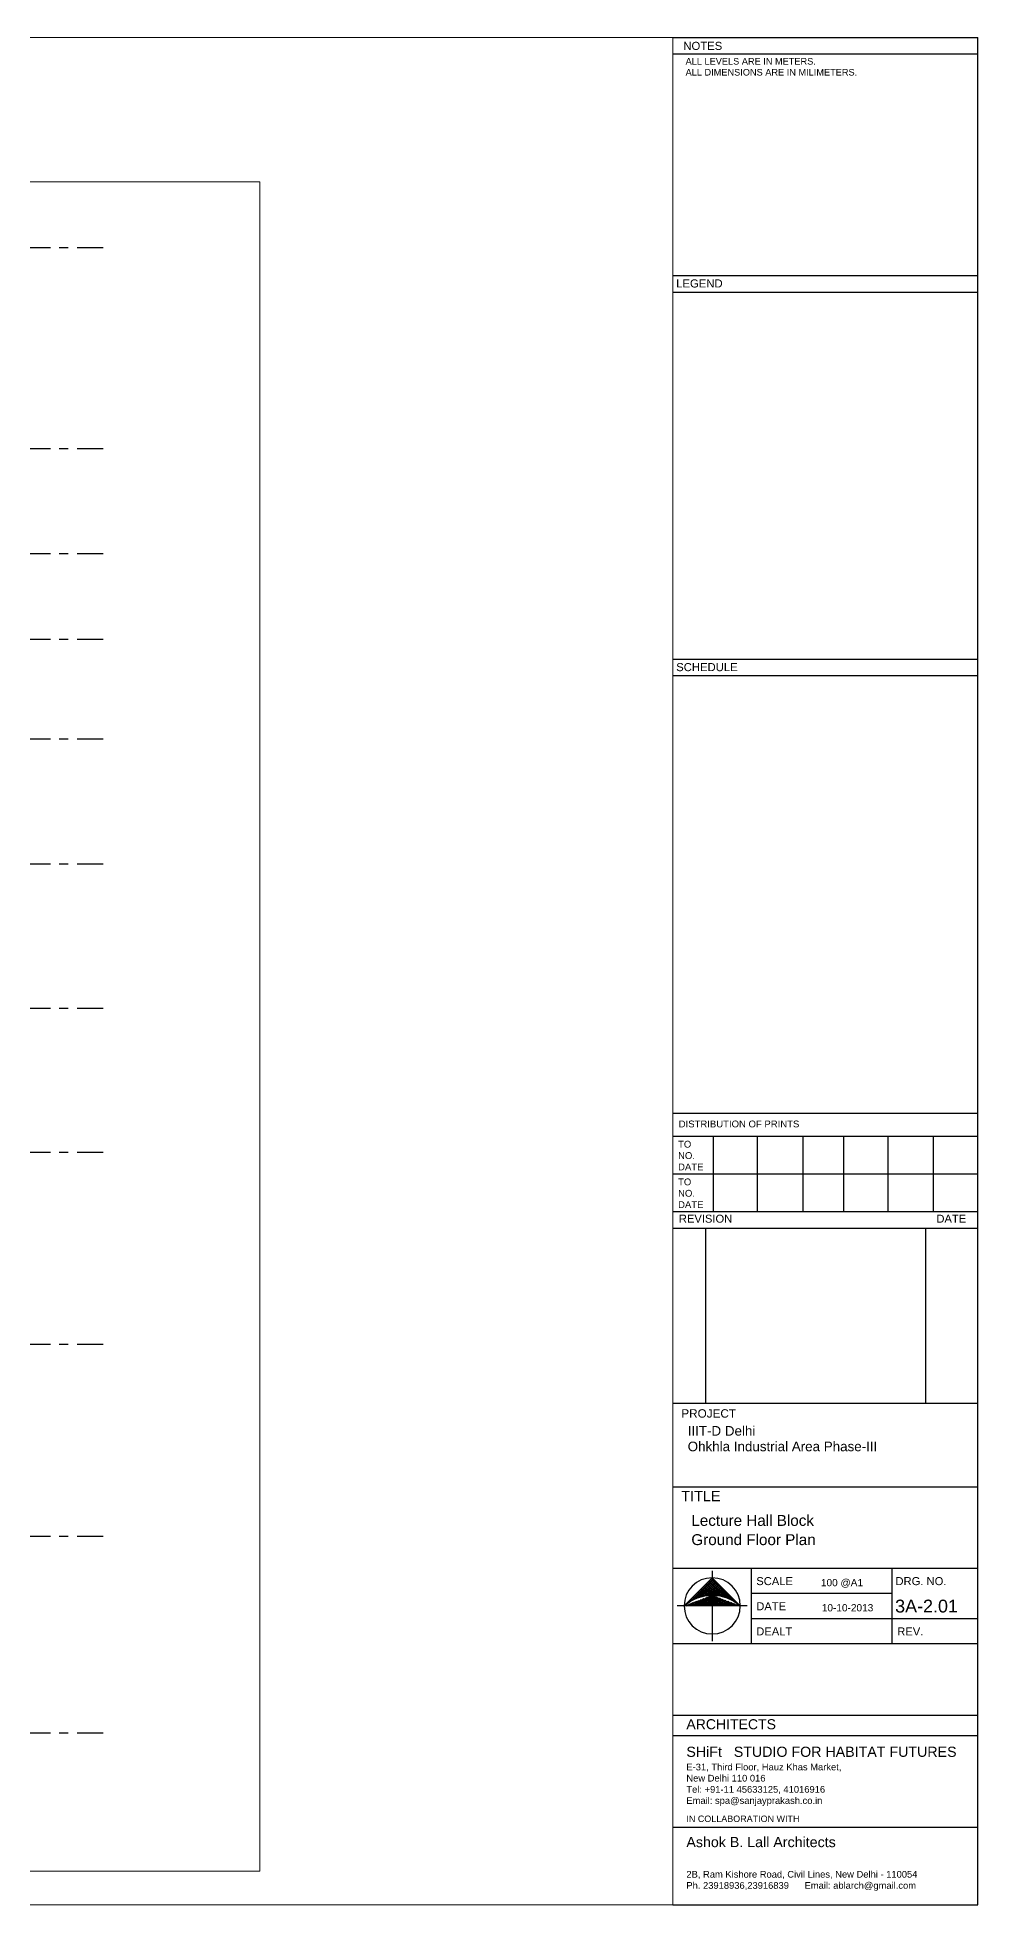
# Model space of a CAD drawing. Header units: millimetres. Extents: x 235412 to 469227, y 103223 to 235913.
# Drawn here: x 276905 to 297973, y 194099 to 235913 of the extents above; entities that cross this region are included whole.
import ezdxf
from ezdxf.enums import TextEntityAlignment as Align

# ---------------------------------------------------------------- set-up
doc = ezdxf.new("R2010")
doc.units = ezdxf.units.MM
doc.header["$MEASUREMENT"] = 0
doc.linetypes.add('CENTER', pattern=[2, 1.25, -0.25, 0.25, -0.25])
doc.layers.add('A-Anno-Grid Lines', color=162, linetype='Continuous')
doc.layers.add('A-Wall Patt', color=8, linetype='Continuous')
for name, color, linetype, lineweight in [('Ann_TitleBlock 2', 5, 'Continuous', 25), ('Anno_Tittleblock', 5, 'Continuous', 13), ('dim', 251, 'Continuous', 5)]:
    doc.layers.add(name, color=color, linetype=linetype, lineweight=lineweight)
doc.styles.get("Standard").update_dxf_attribs({"font": 'trebuc.ttf'})
doc.styles.add('TITLE', font='swissel.ttf', dxfattribs={"height": 4.3})

# ---------------------------------------------------------------- blocks, each defined once
blk = doc.blocks.new('IIITD WD A1- L Format Library')
at = {"layer": 'A-Wall Patt'}
h = blk.add_hatch(dxfattribs=at)
h.set_pattern_fill('ANSI37', color=256, scale=3.12893, angle=-90, style=0)
h.set_pattern_definition([(315, (787.2798, 94.2132), (0.276561, 0.276561), []), (45, (787.2798, 94.2132), (-0.276561, 0.276561), [])])
edge = h.paths.add_edge_path()
edge.add_ellipse((787.28, 75.6), major_axis=(0, -13.19), ratio=0.999632, start_angle=138.45414, end_angle=180, ccw=False)
edge.add_line((796.02, 85.47), (787.28, 94.21))
edge.add_line((787.28, 94.21), (778.54, 85.47))
edge.add_ellipse((787.28, 75.6), major_axis=(0, -13.19), ratio=0.999632, start_angle=180, end_angle=221.54586, ccw=False)
for p, q in [((775, 573.91), (870, 573.91)), ((775, 573.91), (870, 573.91)), ((870, -7.57), (870, 573.91)), ((775, 568.74), (870, 568.74)), ((775, 499.74), (870, 499.74)), ((775, 494.57), (870, 494.57)), ((775, 380.26), (870, 380.26)), ((870, 375.1), (775, 375.1)), ((775, 238.91), (870, 238.91)), ((775, 231.77), (870, 231.77)), ((787.59, 231.77), (787.59, 208.27)), ((801.33, 231.77), (801.33, 208.27)), ((815.48, 231.77), (815.48, 208.27)), ((828.23, 231.77), (828.23, 208.27)), ((841.98, 231.77), (841.98, 208.27)), ((856.12, 231.77), (856.12, 208.27)), ((775, 220.02), (870, 220.02)), ((775, 208.27), (870, 208.27)), ((775, 208.27), (840.13, 208.27)), ((775, 203.05), (870, 203.05)), ((785.25, 203.05), (785.25, 148.57)), ((853.73, 203.05), (853.73, 148.57)), ((775, 148.57), (870, 148.57)), ((775, 122.55), (870, 122.55)), ((775, 97.24), (870, 97.24)), ((775, 97.24), (870, 97.24)), ((787.28, 94.21), (778.54, 85.47)), ((787.28, 96.4), (787.28, 94.21)), ((796.02, 85.47), (787.28, 94.21)), ((799.51, 73.74), (799.51, 97.24)), ((843.37, 73.74), (843.37, 97.24)), ((787.28, 88.78), (787.28, 74.53)), ((799.51, 89.41), (843.37, 89.41)), ((798.21, 85.47), (776.35, 85.47)), ((799.51, 81.57), (843.37, 81.57)), ((843.37, 81.57), (870, 81.57)), ((775, 73.74), (846.02, 73.74)), ((775, 73.74), (870, 73.74)), ((775, 51.39), (870, 51.39)), ((775, 45.13), (870, 45.13)), ((775, 16.54), (870, 16.54)), ((775, -7.57), (870, -7.57))]:
    blk.add_line(p, q)
at = {"extrusion": (0, 0, -1)}
for centre, major_axis, start_param, end_param in [((787.28, 85.47), (0, -8.75), -1.570796, 4.712389), ((787.28, 75.6), (0, -13.19), 2.416481, 3.866705)]:
    blk.add_ellipse(centre, major_axis=major_axis, ratio=0.999632, start_param=start_param, end_param=end_param, dxfattribs=at)
at = {"layer": 'Anno_Tittleblock', "color": 5}
blk.add_lwpolyline([(0, -7.57), (775, -7.57), (775, 573.91), (0, 573.91)], close=True, dxfattribs=at)
at = {"style": 'TITLE'}
for s, height, p in [('PROJECT', 2.611, (777.68, 144.09)), ('TITLE', 3.207, (777.68, 118.06))]:
    blk.add_text(s, height=height, dxfattribs=at).set_placement(p)
at = {"attachment_point": 1}
for s, insert, char_height in [('{\\fSwis721 LtEx BT|b0|i0|c0|p34;NOTES}', (778.3, 572.51), 2.5175), ('{\\fSwis721 LtEx BT|b0|i0|c0|p34;LEGEND}', (776.07, 498.53), 2.5175), ('{\\fSwis721 LtEx BT|b0|i0|c0|p34;SCHEDULE }', (776.07, 379.06), 2.5175), ('{\\fSwis721 LtEx BT|b0|i0|c0|p34;DISTRIBUTION OF PRINTS}', (776.85, 236.6), 2.1241), ('{\\fSwis721 LtEx BT|b0|i0|c0|p34;TO\\PNO.\\PDATE}', (776.65, 230.3), 2.1241), ('{\\fSwis721 LtEx BT|b0|i0|c0|p34;TO\\PNO.\\PDATE}', (776.65, 218.56), 2.1241), ('{\\fSwis721 LtEx BT|b0|i0|c0|p34;REVISION}', (776.9, 207.29), 2.4923), ('{\\fSwis721 LtEx BT|b0|i0|c0|p34;DATE}', (857.14, 207.29), 2.4923), ('{\\fSwis721 LtEx BT|b0|i0|c0|p34;SCALE}', (801.02, 94.43), 2.4923), ('{\\fSwis721 LtEx BT|b0|i0|c0|p34;DRG. NO.}', (844.38, 94.43), 2.5), ('{\\fSwis721 LtEx BT|b0|i0|c0|p34;DATE}', (801.02, 86.6), 2.4923), ('{\\fSwis721 LtEx BT|b0|i0|c0|p34;DEALT}', (801.02, 78.77), 2.4923), ('{\\fSwis721 LtEx BT|b0|i0|c0|p34;REV.}', (844.95, 78.77), 2.4923), ('{\\fSwis721 LtEx BT|b0|i0|c0|p34;\\H1.5645x;ARCHITECTS\\H0.6392x;\\P\\H0.99998x;\\P\\H1.586x;SHiFt   STUDIO FOR HABITAT FUTURES\\P\\H0.65838x;E-31, Third Floor, Hauz Khas Market, \\PNew Delhi 110 016\\PTel: +91-11 45633125, 41016916\\PEmail: spa@sanjayprakash.co.in}', (779.24, 50.18), 2), ('{\\fSwis721 LtEx BT|b0|i0|c0|p34;IN COLLABORATION WITH\\P\\P\\H1.586x;Ashok B. Lall Architects\\P\\P\\H0.6584x;2B, Ram Kishore Road, Civil Lines, New Delhi - 110054\\PPh. 23918936,23916839      Email: ablarch@gmail.com}', (779.24, 20.18), 2)]:
    blk.add_mtext(s, dxfattribs=dict(at, insert=insert, char_height=char_height))
at = {"insert": (779, 567.48), "char_height": 2.05, "width": 64.2608, "attachment_point": 1, "style": 'TITLE'}
blk.add_mtext('{\\fSwis721 Ex BT|b0|i0|c0|p34;ALL LEVELS ARE IN METERS.\\PALL DIMENSIONS ARE IN MILIMETERS.}', dxfattribs=at)
at = {"style": 'TITLE'}
for tag, p, height in [('PROJECT NAME 1', (779.17, 137.4), 2.98), ('PROJECT NAME 2', (779.17, 132.23), 2.98), ('PROJECT_NAME_3', (779.17, 127.37), 2.98), ('1:100@A1', (818.06, 91.92), 2.25), ('A-2.03', (844.81, 84.28), 4), ('03.04.11', (821.96, 84.64), 2.25), ('AC', (827.5, 76.14), 2.25), ('A', (858.85, 75.94), 3.66)]:
    blk.add_attdef(tag, p, '', height=height, dxfattribs=at)
for p in [(780.3, 113.01), (780.3, 106.37)]:
    blk.add_attdef('FIRST FLOOR PLAN', text='', height=3.39, dxfattribs=at).set_placement(p, align=Align.TOP_LEFT)
blk = doc.blocks.new('Grid Academic Lecture')
at = {"layer": 'A-Anno-Grid Lines', "linetype": 'CENTER', "ltscale": 800}
for p, q in [((-10639.7, 0), (21940.1, 0)), ((-10639.7, -4500), (21940.1, -4500)), ((-10639.7, -6850), (21940.1, -6850)), ((-10639.7, -8770), (21940.1, -8770)), ((-10639.7, -11000), (21940.1, -11000)), ((-10639.7, -13800), (21940.1, -13800)), ((-10639, -17030), (21940.1, -17030)), ((-10639, -20260), (21940.1, -20260)), ((-10639, -24560), (21940.1, -24560)), ((-10639, -28860), (21940.1, -28860)), ((-10639, -33260), (21940.1, -33260))]:
    blk.add_line(p, q, dxfattribs=at)

msp = doc.modelspace()

# ---------------------------------------------------------------- linework, layer by layer
at = {"layer": 'dim'}
msp.add_lwpolyline([(244739.7, 232679.4), (281893, 232679.4), (281893, 194850.6), (244739.7, 194850.6)], close=True, dxfattribs=at)

# ---------------------------------------------------------------- block references
at = {"layer": 'A-Anno-Grid Lines'}
msp.add_blockref('Grid Academic Lecture', (256436.6, 231207.1), dxfattribs=at)
at = {"layer": 'Ann_TitleBlock 2'}
ref = msp.add_blockref('IIITD WD A1- L Format Library', (235412, 194643.5), dxfattribs=dict(at, xscale=71.90956750301714, yscale=71.90956750301714, zscale=71.90956750301714))
ref.add_attrib('FIRST FLOOR PLAN', 'Lecture Hall Block', dxfattribs={"layer": '0', "height": 244.056, "style": 'TITLE'}).set_placement((291558.2, 202825.2), align=Align.TOP_LEFT)
ref.add_attrib('FIRST FLOOR PLAN', 'Ground Floor Plan', dxfattribs={"layer": '0', "height": 244.056, "style": 'TITLE'}).set_placement((291558.2, 202395), align=Align.TOP_LEFT)
ref.add_attrib('A-2.03', '3A-2.01', (296123.8, 200641.5), dxfattribs={"layer": '0', "height": 287.64, "style": 'TITLE'})
ref.add_attrib('06.05.04??', '10-10-2013', (294481, 200667.1), dxfattribs={"layer": '0', "height": 161.45, "style": 'TITLE'})
ref.add_attrib('1:100@A1', '100 @A1', (294461.3, 201229.7), dxfattribs={"layer": '0', "height": 161.45, "style": 'TITLE'})
ref.add_attrib('PROJECT NAME 2', 'IIIT-D Delhi', (291476.5, 204602), dxfattribs={"layer": '0', "height": 214.558, "style": 'TITLE'})
ref.add_attrib('PROJECT_NAME_3', 'Ohkhla Industrial Area Phase-III', (291476.5, 204252.7), dxfattribs={"layer": '0', "height": 214.558, "style": 'TITLE'})

doc.saveas('drawing.dxf')
